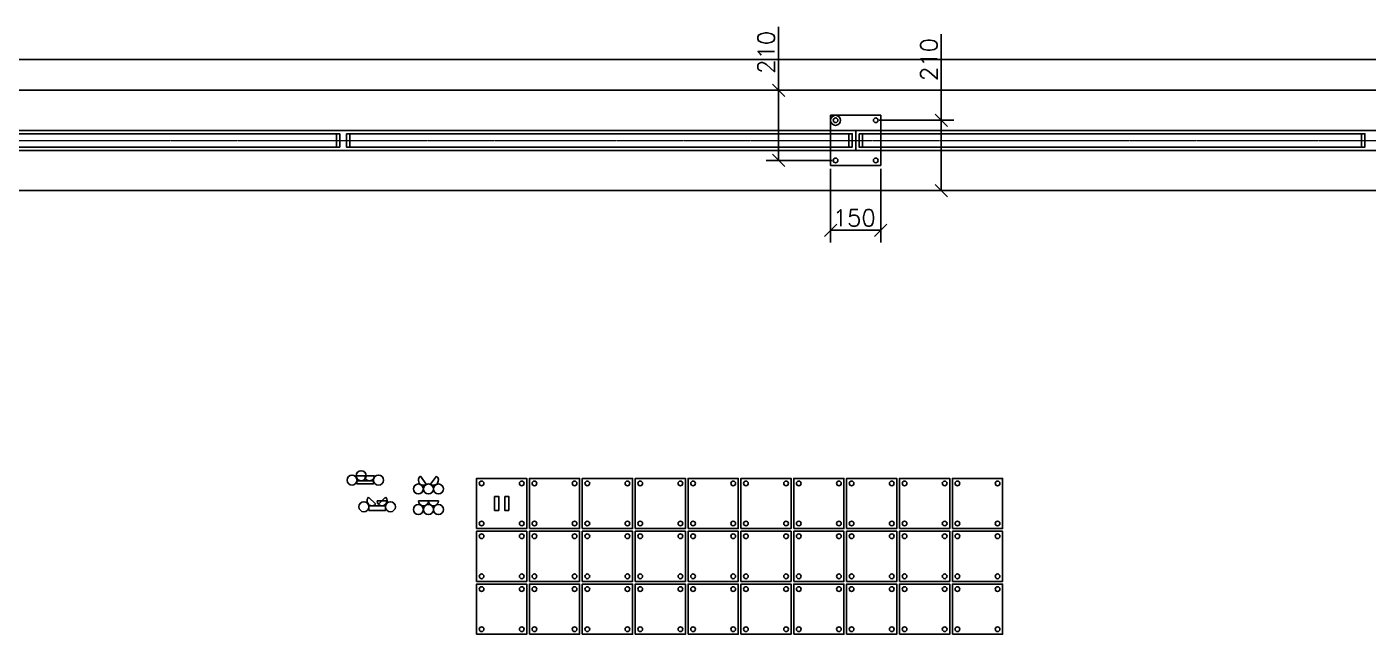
# Model space of a CAD drawing. Header units: millimetres. Extents: x -25270 to 56616, y 992 to 38275.
# Drawn here: x 18055 to 22064, y 34191 to 36007 of the extents above; entities that cross this region are included whole.
import ezdxf

# ---------------------------------------------------------------- set-up
doc = ezdxf.new("R2010")
doc.units = ezdxf.units.MM
doc.linetypes.add('AXES2', pattern=[1.125, 0.75, -0.125, 0.125, -0.125])
doc.layers.add('AXES', color=1, linetype='AXES2', lineweight=13)
doc.layers.add('POTCACH', color=7, linetype='Continuous')
doc.styles.add('DETX4', font='romans.shx', dxfattribs={"height": 50})
doc.dimstyles.new('DETX4', dxfattribs={"dimtxt": 50, "dimasz": 37, "dimexe": 37, "dimexo": 10, "dimgap": 12, "dimtad": 1, "dimdec": 0, "dimdsep": 46, "dimtxsty": 'DETX4', "dimblk": 'OBLIQUE', "dimcen": 0.09, "dimadec": 0, "dimazin": 0, "dimtfac": 1, "dimtdec": 0, "dimtix": 1, "dimtofl": 0, "dimtmove": 0, "dimatfit": 3, "dimldrblk": 'OBLIQUE', "dimfxl": 1, "dimtolj": 1, "dimtzin": 0, "dimarcsym": 0})

# ---------------------------------------------------------------- blocks, each defined once
blk = doc.blocks.new('_OBLIQUE')
at = {"color": 0, "linetype": 'ByBlock'}
blk.add_line((-0.5, -0.5), (0.5, 0.5), dxfattribs=at)
blk = doc.blocks.new('*D164')
at = {"layer": 'Defpoints', "color": 0, "transparency": 16777216}
for p in [(11361.4, 35908.5), (11361.4, 35667.1), (32766.4, 35667.1)]:
    blk.add_point(p, dxfattribs=at)
at = {"layer": 'POTCACH', "color": 0, "lineweight": -2, "transparency": 16777216}
for p, q in [((11361.4, 35677.1), (11361.4, 35945.5)), ((32766.4, 35677.1), (32766.4, 35945.5)), ((32766.4, 35908.5), (11361.4, 35908.5))]:
    blk.add_line(p, q, dxfattribs=at)
at = {"layer": 'POTCACH', "color": 0, "lineweight": -2, "transparency": 16777216, "xscale": 37, "yscale": 37, "zscale": 37, "rotation": 180}
blk.add_blockref('_OBLIQUE', (11361.4, 35908.5), dxfattribs=at)
at = {"layer": 'POTCACH', "color": 0, "lineweight": -2, "transparency": 16777216, "xscale": 37, "yscale": 37, "zscale": 37}
blk.add_blockref('_OBLIQUE', (32766.4, 35908.5), dxfattribs=at)
at = {"layer": 'POTCACH', "color": 0, "transparency": 16777216, "insert": (11612.1, 35945.5), "char_height": 50, "attachment_point": 5, "style": 'DETX4'}
blk.add_mtext('\\A1;21405', dxfattribs=at)
blk = doc.blocks.new('*D166')
at = {"layer": 'Defpoints', "color": 0, "transparency": 16777216}
for p in [(20301.8, 35817.1), (20472.1, 35817.1), (20472.1, 35607.1)]:
    blk.add_point(p, dxfattribs=at)
at = {"layer": 'POTCACH', "color": 0, "lineweight": -2, "transparency": 16777216}
for p, q in [((20301.8, 35817.1), (20301.8, 36006.7)), ((20462.1, 35817.1), (20264.8, 35817.1)), ((20301.8, 35607.1), (20301.8, 35817.1)), ((20462.1, 35607.1), (20264.8, 35607.1))]:
    blk.add_line(p, q, dxfattribs=at)
at = {"layer": 'POTCACH', "color": 0, "lineweight": -2, "transparency": 16777216, "xscale": 37, "yscale": 37, "zscale": 37}
for p, rotation in [((20301.8, 35817.1), 90), ((20301.8, 35607.1), 270)]:
    blk.add_blockref('_OBLIQUE', p, dxfattribs=dict(at, rotation=rotation))
at = {"layer": 'POTCACH', "color": 0, "transparency": 16777216, "insert": (20264.8, 35930.4), "char_height": 50, "attachment_point": 5, "rotation": 90, "style": 'DETX4'}
blk.add_mtext('\\A1;210', dxfattribs=at)
blk = doc.blocks.new('*D167')
at = {"layer": 'Defpoints', "color": 0, "transparency": 16777216}
for p in [(20592.1, 35727.1), (20592.1, 35517.1), (20788, 35517.1)]:
    blk.add_point(p, dxfattribs=at)
at = {"layer": 'POTCACH', "color": 0, "lineweight": -2, "transparency": 16777216}
for p, q in [((20788, 35727.1), (20788, 35985.1)), ((20602.1, 35727.1), (20825, 35727.1)), ((20788, 35517.1), (20788, 35727.1)), ((20602.1, 35517.1), (20825, 35517.1))]:
    blk.add_line(p, q, dxfattribs=at)
at = {"layer": 'POTCACH', "color": 0, "lineweight": -2, "transparency": 16777216, "xscale": 37, "yscale": 37, "zscale": 37}
for p, rotation in [((20788, 35727.1), 90), ((20788, 35517.1), 270)]:
    blk.add_blockref('_OBLIQUE', p, dxfattribs=dict(at, rotation=rotation))
at = {"layer": 'POTCACH', "color": 0, "transparency": 16777216, "insert": (20751, 35908.8), "char_height": 50, "attachment_point": 5, "rotation": 90, "style": 'DETX4'}
blk.add_mtext('\\A1;210', dxfattribs=at)
blk = doc.blocks.new('*D216')
at = {"layer": 'Defpoints', "color": 0, "transparency": 16777216}
for p in [(20457.1, 35592.1), (20607.1, 35592.1), (20457.1, 35398.4)]:
    blk.add_point(p, dxfattribs=at)
at = {"layer": 'POTCACH', "color": 0, "lineweight": -2, "transparency": 16777216}
for p, q in [((20457.1, 35582.1), (20457.1, 35361.4)), ((20607.1, 35582.1), (20607.1, 35361.4)), ((20607.1, 35398.4), (20457.1, 35398.4))]:
    blk.add_line(p, q, dxfattribs=at)
at = {"layer": 'POTCACH', "color": 0, "lineweight": -2, "transparency": 16777216, "xscale": 37, "yscale": 37, "zscale": 37, "rotation": 180}
blk.add_blockref('_OBLIQUE', (20457.1, 35398.4), dxfattribs=at)
at = {"layer": 'POTCACH', "color": 0, "lineweight": -2, "transparency": 16777216, "xscale": 37, "yscale": 37, "zscale": 37}
blk.add_blockref('_OBLIQUE', (20607.1, 35398.4), dxfattribs=at)
at = {"layer": 'POTCACH', "color": 0, "transparency": 16777216, "insert": (20528, 35435.4), "char_height": 50, "attachment_point": 5, "style": 'DETX4'}
blk.add_mtext('\\A1;150', dxfattribs=at)

msp = doc.modelspace()

# ---------------------------------------------------------------- linework, layer by layer
for p, q in [((11126.4, 35817.1), (32816.4, 35817.1)), ((11416.4, 35517.1), (32816.4, 35517.1))]:
    msp.add_line(p, q)
at = {"layer": 'AXES'}
msp.add_line((11271.4, 35667.1), (32816.4, 35667.1), dxfattribs=at)
at = {"layer": 'POTCACH'}
for p, q in [((19039, 34664.4), (19066.5, 34664.4)), ((19066.5, 34656.1), (19066.5, 34664.4)), ((19094, 34664.4), (19066.5, 34664.4)), ((19066.5, 34656.1), (19066.5, 34664.4)), ((19231.5, 34663.4), (19248.8, 34638.9)), ((19279, 34663.3), (19261.3, 34639)), ((19076.4, 34600.4), (19097.5, 34579)), ((19127.2, 34600.4), (19106.1, 34579)), ((19131.9, 34589.7), (19101.9, 34589.7)), ((19225.1, 34589.7), (19255.1, 34589.7)), ((19285.1, 34589.7), (19255.1, 34589.7))]:
    msp.add_line(p, q, dxfattribs=at)
for points in [[(20457.1, 35592.1), (20607.1, 35592.1), (20607.1, 35742.1), (20457.1, 35742.1)], [(17468.5, 35697.1), (20532.1, 35697.1), (20532.1, 35637.1), (17468.5, 35637.1)], [(17488.5, 35647.1), (18980.3, 35647.1), (18980.3, 35687.1), (17488.5, 35687.1)], [(18980.3, 35687.1), (18990.3, 35687.1), (18990.3, 35647.1), (18980.3, 35647.1)], [(19010.3, 35687.1), (19020.3, 35687.1), (19020.3, 35647.1), (19010.3, 35647.1)], [(19020.3, 35647.1), (20512.1, 35647.1), (20512.1, 35687.1), (19020.3, 35687.1)], [(20512.1, 35687.1), (20522.1, 35687.1), (20522.1, 35647.1), (20512.1, 35647.1)], [(23595.6, 35697.1), (20532.1, 35697.1), (20532.1, 35637.1), (23595.6, 35637.1)], [(20542.1, 35687.1), (20552.1, 35687.1), (20552.1, 35647.1), (20542.1, 35647.1)], [(20552.1, 35647.1), (22043.9, 35647.1), (22043.9, 35687.1), (20552.1, 35687.1)], [(22043.9, 35687.1), (22053.9, 35687.1), (22053.9, 35647.1), (22043.9, 35647.1)], [(19041.5, 34649.4), (19090.9, 34649.4), (19090.9, 34640.1), (19041.5, 34640.1)], [(19399.1, 34506.6), (19549.1, 34506.6), (19549.1, 34656.6), (19399.1, 34656.6)], [(19557.1, 34506.6), (19707.1, 34506.6), (19707.1, 34656.6), (19557.1, 34656.6)], [(19715.1, 34506.6), (19865.1, 34506.6), (19865.1, 34656.6), (19715.1, 34656.6)], [(19873.1, 34506.6), (20023.1, 34506.6), (20023.1, 34656.6), (19873.1, 34656.6)], [(20031.1, 34506.6), (20181.1, 34506.6), (20181.1, 34656.6), (20031.1, 34656.6)], [(20189.1, 34506.6), (20339.1, 34506.6), (20339.1, 34656.6), (20189.1, 34656.6)], [(20347.1, 34506.6), (20497.1, 34506.6), (20497.1, 34656.6), (20347.1, 34656.6)], [(20505.1, 34506.6), (20655.1, 34506.6), (20655.1, 34656.6), (20505.1, 34656.6)], [(20663.1, 34506.6), (20813.1, 34506.6), (20813.1, 34656.6), (20663.1, 34656.6)], [(20821.1, 34506.6), (20971.1, 34506.6), (20971.1, 34656.6), (20821.1, 34656.6)], [(19453.1, 34602.6), (19465.1, 34602.6), (19465.1, 34560.6), (19453.1, 34560.6)], [(19483.1, 34602.6), (19495.1, 34602.6), (19495.1, 34560.6), (19483.1, 34560.6)], [(19077.1, 34574.7), (19126.5, 34574.7), (19126.5, 34560.5), (19077.1, 34560.5)], [(19399.1, 34348.6), (19549.1, 34348.6), (19549.1, 34498.6), (19399.1, 34498.6)], [(19557.1, 34348.6), (19707.1, 34348.6), (19707.1, 34498.6), (19557.1, 34498.6)], [(19715.1, 34348.6), (19865.1, 34348.6), (19865.1, 34498.6), (19715.1, 34498.6)], [(19873.1, 34348.6), (20023.1, 34348.6), (20023.1, 34498.6), (19873.1, 34498.6)], [(20031.1, 34348.6), (20181.1, 34348.6), (20181.1, 34498.6), (20031.1, 34498.6)], [(20189.1, 34348.6), (20339.1, 34348.6), (20339.1, 34498.6), (20189.1, 34498.6)], [(20347.1, 34348.6), (20497.1, 34348.6), (20497.1, 34498.6), (20347.1, 34498.6)], [(20505.1, 34348.6), (20655.1, 34348.6), (20655.1, 34498.6), (20505.1, 34498.6)], [(20663.1, 34348.6), (20813.1, 34348.6), (20813.1, 34498.6), (20663.1, 34498.6)], [(20821.1, 34348.6), (20971.1, 34348.6), (20971.1, 34498.6), (20821.1, 34498.6)], [(19399.1, 34190.6), (19549.1, 34190.6), (19549.1, 34340.6), (19399.1, 34340.6)], [(19557.1, 34190.6), (19707.1, 34190.6), (19707.1, 34340.6), (19557.1, 34340.6)], [(19715.1, 34190.6), (19865.1, 34190.6), (19865.1, 34340.6), (19715.1, 34340.6)], [(19873.1, 34190.6), (20023.1, 34190.6), (20023.1, 34340.6), (19873.1, 34340.6)], [(20031.1, 34190.6), (20181.1, 34190.6), (20181.1, 34340.6), (20031.1, 34340.6)], [(20189.1, 34190.6), (20339.1, 34190.6), (20339.1, 34340.6), (20189.1, 34340.6)], [(20347.1, 34190.6), (20497.1, 34190.6), (20497.1, 34340.6), (20347.1, 34340.6)], [(20505.1, 34190.6), (20655.1, 34190.6), (20655.1, 34340.6), (20505.1, 34340.6)], [(20663.1, 34190.6), (20813.1, 34190.6), (20813.1, 34340.6), (20663.1, 34340.6)], [(20821.1, 34190.6), (20971.1, 34190.6), (20971.1, 34340.6), (20821.1, 34340.6)]]:
    msp.add_lwpolyline(points, close=True, dxfattribs=at)
for centre, radius in [((20472.1, 35727.1), 15), ((20472.1, 35727.1), 7), ((20592.1, 35727.1), 7), ((20472.1, 35607.1), 7), ((20592.1, 35607.1), 7), ((19054, 34664.4), 15), ((19026.8, 34651.3), 15), ((19105.9, 34651.3), 15), ((19225.1, 34624.8), 15), ((19255.1, 34624.8), 15), ((19285.1, 34624.8), 15), ((19414.1, 34641.6), 7), ((19534.1, 34641.6), 7), ((19572.1, 34641.6), 7), ((19692.1, 34641.6), 7), ((19730.1, 34641.6), 7), ((19850.1, 34641.6), 7), ((19888.1, 34641.6), 7), ((20008.1, 34641.6), 7), ((20046.1, 34641.6), 7), ((20166.1, 34641.6), 7), ((20204.1, 34641.6), 7), ((20324.1, 34641.6), 7), ((20362.1, 34641.6), 7), ((20482.1, 34641.6), 7), ((20520.1, 34641.6), 7), ((20640.1, 34641.6), 7), ((20678.1, 34641.6), 7), ((20798.1, 34641.6), 7), ((20836.1, 34641.6), 7), ((20956.1, 34641.6), 7), ((19062.4, 34571.6), 15), ((19141.5, 34571.6), 15), ((19225.1, 34563.3), 15), ((19255.1, 34563.3), 15), ((19285.1, 34563.3), 15), ((19414.1, 34521.6), 7), ((19534.1, 34521.6), 7), ((19572.1, 34521.6), 7), ((19692.1, 34521.6), 7), ((19730.1, 34521.6), 7), ((19850.1, 34521.6), 7), ((19888.1, 34521.6), 7), ((20008.1, 34521.6), 7), ((20046.1, 34521.6), 7), ((20166.1, 34521.6), 7), ((20204.1, 34521.6), 7), ((20324.1, 34521.6), 7), ((20362.1, 34521.6), 7), ((20482.1, 34521.6), 7), ((20520.1, 34521.6), 7), ((20640.1, 34521.6), 7), ((20678.1, 34521.6), 7), ((20798.1, 34521.6), 7), ((20836.1, 34521.6), 7), ((20956.1, 34521.6), 7), ((19414.1, 34483.6), 7), ((19534.1, 34483.6), 7), ((19572.1, 34483.6), 7), ((19692.1, 34483.6), 7), ((19730.1, 34483.6), 7), ((19850.1, 34483.6), 7), ((19888.1, 34483.6), 7), ((20008.1, 34483.6), 7), ((20046.1, 34483.6), 7), ((20166.1, 34483.6), 7), ((20204.1, 34483.6), 7), ((20324.1, 34483.6), 7), ((20362.1, 34483.6), 7), ((20482.1, 34483.6), 7), ((20520.1, 34483.6), 7), ((20640.1, 34483.6), 7), ((20678.1, 34483.6), 7), ((20798.1, 34483.6), 7), ((20836.1, 34483.6), 7), ((20956.1, 34483.6), 7), ((19414.1, 34363.6), 7), ((19534.1, 34363.6), 7), ((19572.1, 34363.6), 7), ((19692.1, 34363.6), 7), ((19730.1, 34363.6), 7), ((19850.1, 34363.6), 7), ((19888.1, 34363.6), 7), ((20008.1, 34363.6), 7), ((20046.1, 34363.6), 7), ((20166.1, 34363.6), 7), ((20204.1, 34363.6), 7), ((20324.1, 34363.6), 7), ((20362.1, 34363.6), 7), ((20482.1, 34363.6), 7), ((20520.1, 34363.6), 7), ((20640.1, 34363.6), 7), ((20678.1, 34363.6), 7), ((20798.1, 34363.6), 7), ((20836.1, 34363.6), 7), ((20956.1, 34363.6), 7), ((19414.1, 34325.6), 7), ((19534.1, 34325.6), 7), ((19572.1, 34325.6), 7), ((19692.1, 34325.6), 7), ((19730.1, 34325.6), 7), ((19850.1, 34325.6), 7), ((19888.1, 34325.6), 7), ((20008.1, 34325.6), 7), ((20046.1, 34325.6), 7), ((20166.1, 34325.6), 7), ((20204.1, 34325.6), 7), ((20324.1, 34325.6), 7), ((20362.1, 34325.6), 7), ((20482.1, 34325.6), 7), ((20520.1, 34325.6), 7), ((20640.1, 34325.6), 7), ((20678.1, 34325.6), 7), ((20798.1, 34325.6), 7), ((20836.1, 34325.6), 7), ((20956.1, 34325.6), 7), ((19414.1, 34205.6), 7), ((19534.1, 34205.6), 7), ((19572.1, 34205.6), 7), ((19692.1, 34205.6), 7), ((19730.1, 34205.6), 7), ((19850.1, 34205.6), 7), ((19888.1, 34205.6), 7), ((20008.1, 34205.6), 7), ((20046.1, 34205.6), 7), ((20166.1, 34205.6), 7), ((20204.1, 34205.6), 7), ((20324.1, 34205.6), 7), ((20362.1, 34205.6), 7), ((20482.1, 34205.6), 7), ((20520.1, 34205.6), 7), ((20640.1, 34205.6), 7), ((20678.1, 34205.6), 7), ((20798.1, 34205.6), 7), ((20836.1, 34205.6), 7), ((20956.1, 34205.6), 7)]:
    msp.add_circle(centre, radius, dxfattribs=at)
for centre, start, end in [((19054, 34664.4), 180, 326.5455), ((19079, 34664.4), 213.4545, 0), ((19240.1, 34651.1), 125.2742, 305.2742), ((19270.1, 34651.1), 233.8794, 53.8794), ((19086.9, 34589.7), 134.6829, 314.6829), ((19116.6, 34589.7), 225.3171, 45.3171), ((19116.9, 34589.7), 180, 0), ((19240.1, 34589.7), 180, 0), ((19270.1, 34589.7), 180, 0)]:
    msp.add_arc(centre, 15, start, end, dxfattribs=at)

# ---------------------------------------------------------------- dimensions: what is measured, and where the dimension line sits
for base, p1, p2, angle, picture, middle in [((20301.8, 35817.1), (20472.1, 35607.1), (20472.1, 35817.1), 90, '*D166', (20301.8, 35930.4)), ((11361.4, 35908.5), (32766.4, 35667.1), (11361.4, 35667.1), 180, '*D164', (11612.1, 35908.5)), ((20788, 35517.1), (20592.1, 35727.1), (20592.1, 35517.1), 270, '*D167', (20788, 35908.8))]:
    dim = msp.add_linear_dim(base=base, p1=p1, p2=p2, angle=angle, dimstyle='DETX4', dxfattribs=at)
    dim.commit()
    dim.dimension.update_dxf_attribs({"geometry": picture, "text_midpoint": middle, "dimtype": 161})
dim = msp.add_linear_dim(base=(20457.1, 35398.4), p1=(20607.1, 35592.1), p2=(20457.1, 35592.1), dimstyle='DETX4', dxfattribs=at)
dim.commit()
dim.dimension.update_dxf_attribs({"geometry": '*D216', "text_midpoint": (20528, 35398.4), "dimtype": 160})

doc.saveas('drawing.dxf')
